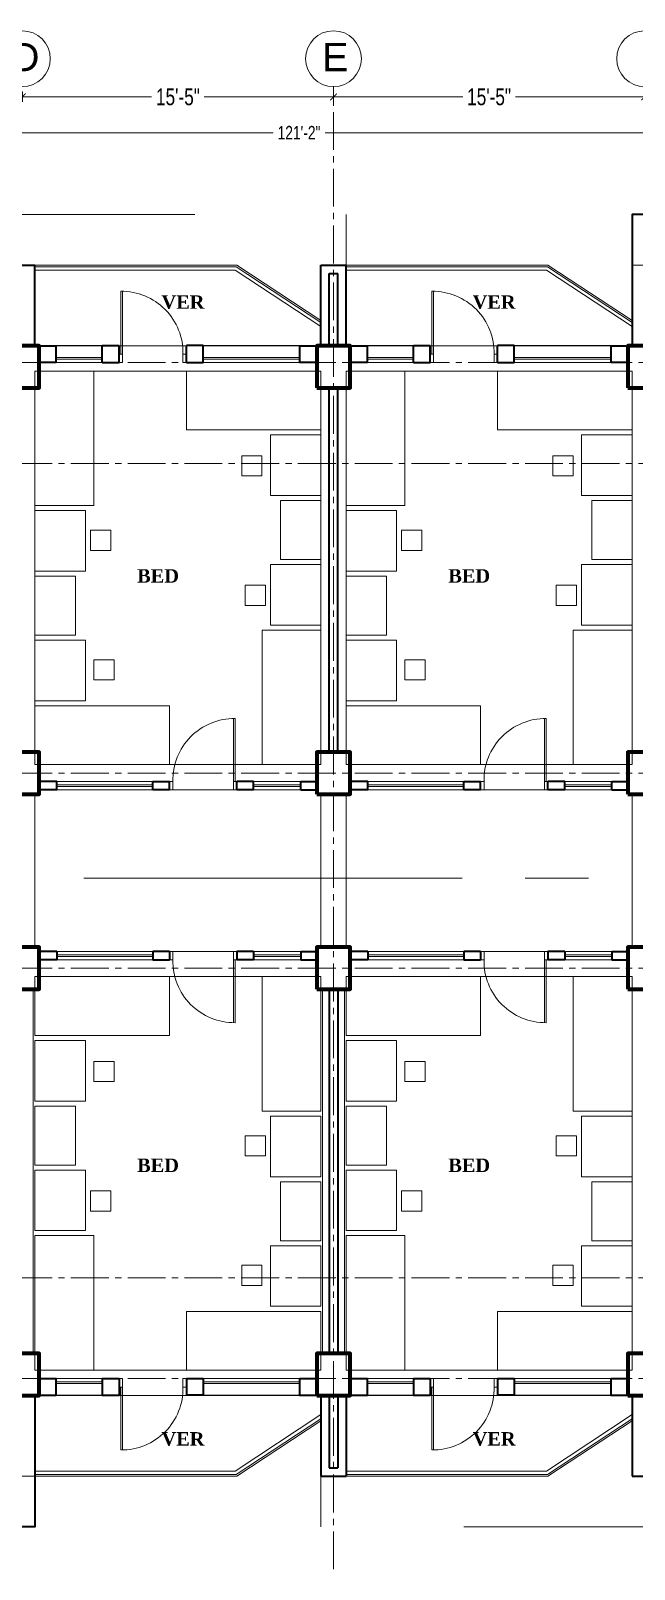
# Model space of a CAD drawing. Header units: feet. Extents: x 25261344 to 25389498, y 30010528 to 30074588.
# Drawn here: x 25372688 to 25373047, y 30072118 to 30073033 of the extents above; entities that cross this region are included whole.
import ezdxf

# ---------------------------------------------------------------- set-up
doc = ezdxf.new("R2010")
doc.units = ezdxf.units.FT
doc.header["$LTSCALE"] = 30
doc.header["$MEASUREMENT"] = 0
doc.header["$PDMODE"] = 32
doc.header["$PDSIZE"] = 15
doc.linetypes.add('CENTER2', pattern=[1.125, 0.75, -0.125, 0.125, -0.125])
doc.linetypes.add('DASHED', pattern=[0.75, 0.5, -0.25])
doc.layers.get('0').update_dxf_attribs({"lineweight": 5})
for name, color, linetype, lineweight in [('Column', 1, 'Continuous', 80), ('Dim-1', 7, 'Continuous', 9), ('Door', 32, 'Continuous', 5), ('Furnitures', 251, 'Continuous', 9), ('GRADE BEAM', 2, 'Continuous', 20), ('grid text', 252, 'CENTER2', 9), ('line 2', 7, 'Continuous', 13), ('rail', 224, 'Continuous', 9), ('TEXT', 7, 'Continuous', 18), ('WALL', 7, 'Continuous', 35), ('WIN', 142, 'Continuous', 20)]:
    doc.layers.add(name, color=color, linetype=linetype, lineweight=lineweight)
doc.styles.add('RomanS', font='swissl.ttf')
doc.styles.get("Standard").update_dxf_attribs({"font": 'timesbd.ttf'})
doc.styles.add('SWIS_LT', font='swisscl.ttf')
doc.dimstyles.new('dim-02', dxfattribs={"dimtxt": 8, "dimasz": 3, "dimexe": 3, "dimexo": 3, "dimgap": 2, "dimtad": 0, "dimdec": 0, "dimzin": 0, "dimdsep": 46, "dimlunit": 4, "dimtxsty": 'SWIS_LT', "dimblk": 'ARCHTICK', "dimcen": 2, "dimdle": 3, "dimclrd": 256, "dimclre": 256, "dimclrt": 256, "dimadec": 0, "dimazin": 0, "dimtfac": 1, "dimtdec": 0, "dimtix": 1, "dimtmove": 0, "dimatfit": 3, "dimfxl": 0, "dimfrac": 2, "dimtolj": 1, "dimtzin": 1, "dimlwd": -1, "dimarcsym": 0})

# ---------------------------------------------------------------- blocks, each defined once
blk = doc.blocks.new('FG')
at = {"layer": 'Door'}
for p, q in [((-2, -5), (-2, -42.39)), ((-1, -5), (-1, -42.39))]:
    blk.add_line(p, q, dxfattribs=at)
for points in [[(-40, 0), (-38, 0), (-38, -5), (-40, -5)], [(0, 0), (-2, 0), (-2, -5), (0, -5)]]:
    blk.add_lwpolyline(points, dxfattribs=at)
blk.add_arc((-1.44, -5.83), 36.57, 178.70538, 270.69047, dxfattribs=at)
blk = doc.blocks.new('_ArchTick')
at = {"color": 0, "linetype": 'ByBlock', "const_width": 0.15}
blk.add_lwpolyline([(-0.5, -0.5), (0.5, 0.5)], dxfattribs=at)
blk = doc.blocks.new('*D120')
for p, q in [((25360158.96, 30072993.65), (25360238.77, 30072993.65)), ((25360349.96, 30072993.65), (25360270.14, 30072993.65))]:
    blk.add_line(p, q)
at = {"lineweight": -2}
for p, q in [((25360161.96, 30072996.78), (25360161.96, 30072990.65)), ((25360346.96, 30072996.78), (25360346.96, 30072990.65))]:
    blk.add_line(p, q, dxfattribs=at)
at = {"layer": 'Defpoints', "color": 0}
for p in [(25360161.96, 30072999.78), (25360346.96, 30072999.78), (25360346.96, 30072993.65)]:
    blk.add_point(p, dxfattribs=at)
at = {"xscale": 4, "yscale": 4, "zscale": 4, "rotation": 180}
blk.add_blockref('_ArchTick', (25360161.96, 30072993.65), dxfattribs=at)
at = {"xscale": 4, "yscale": 4, "zscale": 4}
blk.add_blockref('_ArchTick', (25360346.96, 30072993.65), dxfattribs=at)
at = {"insert": (25360254.46, 30072993.65), "char_height": 10, "attachment_point": 5, "style": 'SWIS_LT'}
blk.add_mtext('\\A1;15\'-5"', dxfattribs=at)
blk = doc.blocks.new('*D125')
for p, q in [((25360343.96, 30072993.65), (25360423.77, 30072993.65)), ((25360534.96, 30072993.65), (25360455.14, 30072993.65))]:
    blk.add_line(p, q)
at = {"lineweight": -2}
for p, q in [((25360346.96, 30072996.78), (25360346.96, 30072990.65)), ((25360531.96, 30072996.78), (25360531.96, 30072990.65))]:
    blk.add_line(p, q, dxfattribs=at)
at = {"layer": 'Defpoints', "color": 0}
for p in [(25360346.96, 30072999.78), (25360531.96, 30072999.78), (25360531.96, 30072993.65)]:
    blk.add_point(p, dxfattribs=at)
at = {"xscale": 4, "yscale": 4, "zscale": 4, "rotation": 180}
blk.add_blockref('_ArchTick', (25360346.96, 30072993.65), dxfattribs=at)
at = {"xscale": 4, "yscale": 4, "zscale": 4}
blk.add_blockref('_ArchTick', (25360531.96, 30072993.65), dxfattribs=at)
at = {"insert": (25360439.46, 30072993.65), "char_height": 10, "attachment_point": 5, "style": 'SWIS_LT'}
blk.add_mtext('\\A1;15\'-5"', dxfattribs=at)
blk = doc.blocks.new('*D166')
at = {"layer": 'Defpoints', "color": 0}
for p in [(25373574.23, 30072972.39), (25372120.23, 30072893.7), (25373574.23, 30072785.7)]:
    blk.add_point(p, dxfattribs=at)
at = {"layer": 'Dim-1', "lineweight": -2}
for p, q in [((25372120.23, 30072962.39), (25372120.23, 30072975.39)), ((25373574.23, 30072962.39), (25373574.23, 30072975.39))]:
    blk.add_line(p, q, dxfattribs=at)
at = {"layer": 'Dim-1'}
for p, q in [((25372117.23, 30072972.39), (25372831.78, 30072972.39)), ((25373577.23, 30072972.39), (25372862.68, 30072972.39))]:
    blk.add_line(p, q, dxfattribs=at)
at = {"layer": 'Dim-1', "xscale": 3, "yscale": 3, "zscale": 3, "rotation": 180}
blk.add_blockref('_ArchTick', (25372120.23, 30072972.39), dxfattribs=at)
at = {"layer": 'Dim-1', "xscale": 3, "yscale": 3, "zscale": 3}
blk.add_blockref('_ArchTick', (25373574.23, 30072972.39), dxfattribs=at)
at = {"layer": 'Dim-1', "insert": (25372847.23, 30072972.39), "char_height": 8, "attachment_point": 5, "style": 'SWIS_LT'}
blk.add_mtext('\\A1;121\'-2"', dxfattribs=at)
blk = doc.blocks.new('T B')
at = {"layer": 'GRADE BEAM'}
for points in [[(25352808.54, 30069446.57), (25352823.54, 30069446.57), (25352823.54, 30069398.57), (25352808.54, 30069398.57)], [(25352993.54, 30069446.57), (25353008.54, 30069446.57), (25353008.54, 30069398.57), (25352993.54, 30069398.57)], [(25353178.54, 30069446.57), (25353193.54, 30069446.57), (25353193.54, 30069398.57), (25353178.54, 30069398.57)], [(25352991.04, 30069398.57), (25352991.04, 30069383.57), (25352826.04, 30069383.57), (25352826.04, 30069398.57)], [(25353176.04, 30069398.57), (25353176.04, 30069383.57), (25353011.04, 30069383.57), (25353011.04, 30069398.57)], [(25352808.54, 30069373.57), (25352823.54, 30069373.57), (25352823.54, 30069157.07), (25352808.54, 30069157.07)], [(25352993.54, 30069373.57), (25353008.54, 30069373.57), (25353008.54, 30069157.07), (25352993.54, 30069157.07)], [(25353178.54, 30069373.57), (25353193.54, 30069373.57), (25353193.54, 30069157.07), (25353178.54, 30069157.07)], [(25352991.04, 30069149.57), (25352991.04, 30069134.57), (25352826.04, 30069134.57), (25352826.04, 30069149.57)], [(25353176.04, 30069149.57), (25353176.04, 30069134.57), (25353011.04, 30069134.57), (25353011.04, 30069149.57)], [(25352808.54, 30069132.07), (25352823.54, 30069132.07), (25352823.54, 30069041.07), (25352808.54, 30069041.07)], [(25352993.54, 30069132.07), (25353008.54, 30069132.07), (25353008.54, 30069041.07), (25352993.54, 30069041.07)], [(25353178.54, 30069132.07), (25353193.54, 30069132.07), (25353193.54, 30069041.07), (25353178.54, 30069041.07)], [(25352991.04, 30069038.57), (25352991.04, 30069023.57), (25352826.04, 30069023.57), (25352826.04, 30069038.57)], [(25353176.04, 30069038.57), (25353176.04, 30069023.57), (25353011.04, 30069023.57), (25353011.04, 30069038.57)], [(25352809.54, 30069016.07), (25352822.54, 30069016.07), (25352822.54, 30068799.57), (25352809.54, 30068799.57)], [(25352994.54, 30069016.07), (25353007.54, 30069016.07), (25353007.54, 30068799.57), (25352994.54, 30068799.57)], [(25353178.54, 30069016.07), (25353193.54, 30069016.07), (25353193.54, 30068799.57), (25353178.54, 30068799.57)], [(25352991.04, 30068789.57), (25352991.04, 30068774.57), (25352826.04, 30068774.57), (25352826.04, 30068789.57)], [(25353176.04, 30068789.57), (25353176.04, 30068774.57), (25353011.04, 30068774.57), (25353011.04, 30068789.57)], [(25352808.54, 30068774.57), (25352823.54, 30068774.57), (25352823.54, 30068726.57), (25352808.54, 30068726.57)], [(25352993.54, 30068774.57), (25353008.54, 30068774.57), (25353008.54, 30068726.57), (25352993.54, 30068726.57)], [(25353178.54, 30068774.57), (25353193.54, 30068774.57), (25353193.54, 30068726.57), (25353178.54, 30068726.57)]]:
    blk.add_lwpolyline(points, close=True, dxfattribs=at)
blk = doc.blocks.new('COL2')
at = {"layer": 'Column'}
for points in [[(532.5, -25), (552.5, -25), (552.5, 0), (532.5, 0)], [(717.5, -25), (737.5, -25), (737.5, 0), (717.5, 0)], [(902.5, -25), (922.5, -25), (922.5, 0), (902.5, 0)], [(532.5, -266.5), (552.5, -266.5), (552.5, -241.5), (532.5, -241.5)], [(717.5, -266.5), (737.5, -266.5), (737.5, -241.5), (717.5, -241.5)], [(902.5, -266.5), (922.5, -266.5), (922.5, -241.5), (902.5, -241.5)], [(532.5, -382.5), (552.5, -382.5), (552.5, -357.5), (532.5, -357.5)], [(717.5, -382.5), (737.5, -382.5), (737.5, -357.5), (717.5, -357.5)], [(902.5, -382.5), (922.5, -382.5), (922.5, -357.5), (902.5, -357.5)], [(532.5, -624), (552.5, -624), (552.5, -599), (532.5, -599)], [(717.5, -624), (737.5, -624), (737.5, -599), (717.5, -599)], [(902.5, -624), (922.5, -624), (922.5, -599), (902.5, -599)]]:
    blk.add_lwpolyline(points, close=True, dxfattribs=at)
at = {"layer": 'GRADE BEAM'}
blk.add_blockref('T B', (-25352273.54, -30069398.57), dxfattribs=at)
blk = doc.blocks.new('DGFGSDFG')
at = {"layer": 'grid text'}
for p, q in [((25360346.96, 30072118.41), (25360346.96, 30072999.78)), ((25361090.85, 30072835.7), (25359529.41, 30072835.7)), ((25361090.85, 30072775.7), (25359529.41, 30072775.7)), ((25361090.85, 30072591.7), (25359529.41, 30072591.7)), ((25361090.85, 30072475.7), (25359529.41, 30072475.7)), ((25361090.85, 30072291.7), (25359529.41, 30072291.7)), ((25361090.85, 30072231.7), (25359529.41, 30072231.7))]:
    blk.add_line(p, q, dxfattribs=at)
at = {"layer": 'grid text', "linetype": 'Continuous'}
for centre in [(25360161.96, 30073016.37), (25360346.96, 30073016.37), (25360531.96, 30073016.37)]:
    blk.add_circle(centre, 16.59, dxfattribs=at)
at = {"layer": 'grid text', "char_height": 16.842, "attachment_point": 1, "style": 'RomanS'}
for s, insert in [('{\\C256;D}', (25360155.15, 30073025.74)), ('{\\C256;E}', (25360340.15, 30073025.74))]:
    blk.add_mtext_dynamic_manual_height_columns(s, width=25.401, gutter_width=84.21, heights=[32.6], dxfattribs=dict(at, insert=insert))
for base, p1, p2, picture, middle in [((25360346.96, 30072993.65), (25360161.96, 30072999.78), (25360346.96, 30072999.78), '*D120', (25360254.46, 30072993.65)), ((25360531.96, 30072993.65), (25360346.96, 30072999.78), (25360531.96, 30072999.78), '*D125', (25360439.46, 30072993.65))]:
    dim = blk.add_linear_dim(base=base, p1=p1, p2=p2, dimstyle='dim-02', override={"dimtxt": 10, "dimtmove": 1, "dimfxl": 10})
    dim.commit()
    dim.dimension.update_dxf_attribs({"geometry": picture, "text_midpoint": middle})

msp = doc.modelspace()

# ---------------------------------------------------------------- linework, layer by layer
at = {"linetype": 'CENTER2', "ltscale": 10}
msp.add_line((25373619.26, 30072529.2), (25371996.61, 30072529.2), dxfattribs=at)
at = {"layer": 'Furnitures'}
for points in [[(25372690.23, 30072750.7), (25372690.23, 30072830.7), (25372725.23, 30072830.7), (25372725.23, 30072750.7)], [(25372780.23, 30072830.7), (25372860.23, 30072830.7), (25372860.23, 30072795.7), (25372780.23, 30072795.7)], [(25372875.23, 30072750.7), (25372875.23, 30072830.7), (25372910.23, 30072830.7), (25372910.23, 30072750.7)], [(25372965.23, 30072830.7), (25373045.23, 30072830.7), (25373045.23, 30072795.7), (25372965.23, 30072795.7)], [(25372860.23, 30072792.7), (25372830.23, 30072792.7), (25372830.23, 30072756.7), (25372860.23, 30072756.7)], [(25373045.23, 30072792.7), (25373015.23, 30072792.7), (25373015.23, 30072756.7), (25373045.23, 30072756.7)], [(25372813.21, 30072780.31), (25372825.21, 30072780.31), (25372825.21, 30072768.31), (25372813.21, 30072768.31)], [(25372998.21, 30072780.31), (25373010.21, 30072780.31), (25373010.21, 30072768.31), (25372998.21, 30072768.31)], [(25372860.23, 30072718.7), (25372836.23, 30072718.7), (25372836.23, 30072753.7), (25372860.23, 30072753.7)], [(25373045.23, 30072718.7), (25373021.23, 30072718.7), (25373021.23, 30072753.7), (25373045.23, 30072753.7)], [(25372690.23, 30072711.7), (25372720.23, 30072711.7), (25372720.23, 30072747.7), (25372690.23, 30072747.7)], [(25372875.23, 30072711.7), (25372905.23, 30072711.7), (25372905.23, 30072747.7), (25372875.23, 30072747.7)], [(25372735.25, 30072724.08), (25372723.25, 30072724.08), (25372723.25, 30072736.08), (25372735.25, 30072736.08)], [(25372920.25, 30072724.08), (25372908.25, 30072724.08), (25372908.25, 30072736.08), (25372920.25, 30072736.08)], [(25372690.23, 30072708.7), (25372714.23, 30072708.7), (25372714.23, 30072673.7), (25372690.23, 30072673.7)], [(25372690.23, 30072708.7), (25372714.23, 30072708.7), (25372714.23, 30072673.7), (25372690.23, 30072673.7)], [(25372860.23, 30072715.7), (25372830.23, 30072715.7), (25372830.23, 30072679.7), (25372860.23, 30072679.7)], [(25372875.23, 30072708.7), (25372899.23, 30072708.7), (25372899.23, 30072673.7), (25372875.23, 30072673.7)], [(25372875.23, 30072708.7), (25372899.23, 30072708.7), (25372899.23, 30072673.7), (25372875.23, 30072673.7)], [(25373045.23, 30072715.7), (25373015.23, 30072715.7), (25373015.23, 30072679.7), (25373045.23, 30072679.7)], [(25372815.21, 30072703.31), (25372827.21, 30072703.31), (25372827.21, 30072691.31), (25372815.21, 30072691.31)], [(25373000.21, 30072703.31), (25373012.21, 30072703.31), (25373012.21, 30072691.31), (25373000.21, 30072691.31)], [(25372860.23, 30072676.7), (25372860.23, 30072596.7), (25372825.23, 30072596.7), (25372825.23, 30072676.7)], [(25373045.23, 30072676.7), (25373045.23, 30072596.7), (25373010.23, 30072596.7), (25373010.23, 30072676.7)], [(25372690.23, 30072634.7), (25372720.23, 30072634.7), (25372720.23, 30072670.7), (25372690.23, 30072670.7)], [(25372875.23, 30072634.7), (25372905.23, 30072634.7), (25372905.23, 30072670.7), (25372875.23, 30072670.7)], [(25372737.24, 30072647.08), (25372725.24, 30072647.08), (25372725.24, 30072659.08), (25372737.24, 30072659.08)], [(25372922.24, 30072647.08), (25372910.24, 30072647.08), (25372910.24, 30072659.08), (25372922.24, 30072659.08)], [(25372770.23, 30072596.7), (25372690.23, 30072596.7), (25372690.23, 30072631.7), (25372770.23, 30072631.7)], [(25372955.23, 30072596.7), (25372875.23, 30072596.7), (25372875.23, 30072631.7), (25372955.23, 30072631.7)], [(25372770.23, 30072470.7), (25372690.23, 30072470.7), (25372690.23, 30072435.7), (25372770.23, 30072435.7)], [(25372860.23, 30072390.7), (25372860.23, 30072470.7), (25372825.23, 30072470.7), (25372825.23, 30072390.7)], [(25372955.23, 30072470.7), (25372875.23, 30072470.7), (25372875.23, 30072435.7), (25372955.23, 30072435.7)], [(25373045.23, 30072390.7), (25373045.23, 30072470.7), (25373010.23, 30072470.7), (25373010.23, 30072390.7)], [(25372690.23, 30072432.7), (25372720.23, 30072432.7), (25372720.23, 30072396.7), (25372690.23, 30072396.7)], [(25372875.23, 30072432.7), (25372905.23, 30072432.7), (25372905.23, 30072396.7), (25372875.23, 30072396.7)], [(25372737.24, 30072420.31), (25372725.24, 30072420.31), (25372725.24, 30072408.31), (25372737.24, 30072408.31)], [(25372922.24, 30072420.31), (25372910.24, 30072420.31), (25372910.24, 30072408.31), (25372922.24, 30072408.31)], [(25372690.23, 30072358.7), (25372714.23, 30072358.7), (25372714.23, 30072393.7), (25372690.23, 30072393.7)], [(25372690.23, 30072358.7), (25372714.23, 30072358.7), (25372714.23, 30072393.7), (25372690.23, 30072393.7)], [(25372860.23, 30072351.7), (25372830.23, 30072351.7), (25372830.23, 30072387.7), (25372860.23, 30072387.7)], [(25372875.23, 30072358.7), (25372899.23, 30072358.7), (25372899.23, 30072393.7), (25372875.23, 30072393.7)], [(25372875.23, 30072358.7), (25372899.23, 30072358.7), (25372899.23, 30072393.7), (25372875.23, 30072393.7)], [(25373045.23, 30072351.7), (25373015.23, 30072351.7), (25373015.23, 30072387.7), (25373045.23, 30072387.7)], [(25372815.21, 30072364.08), (25372827.21, 30072364.08), (25372827.21, 30072376.08), (25372815.21, 30072376.08)], [(25373000.21, 30072364.08), (25373012.21, 30072364.08), (25373012.21, 30072376.08), (25373000.21, 30072376.08)], [(25372690.23, 30072355.7), (25372720.23, 30072355.7), (25372720.23, 30072319.7), (25372690.23, 30072319.7)], [(25372875.23, 30072355.7), (25372905.23, 30072355.7), (25372905.23, 30072319.7), (25372875.23, 30072319.7)], [(25372735.25, 30072343.31), (25372723.25, 30072343.31), (25372723.25, 30072331.31), (25372735.25, 30072331.31)], [(25372860.23, 30072348.7), (25372836.23, 30072348.7), (25372836.23, 30072313.7), (25372860.23, 30072313.7)], [(25372920.25, 30072343.31), (25372908.25, 30072343.31), (25372908.25, 30072331.31), (25372920.25, 30072331.31)], [(25373045.23, 30072348.7), (25373021.23, 30072348.7), (25373021.23, 30072313.7), (25373045.23, 30072313.7)], [(25372690.23, 30072316.7), (25372690.23, 30072236.7), (25372725.23, 30072236.7), (25372725.23, 30072316.7)], [(25372875.23, 30072316.7), (25372875.23, 30072236.7), (25372910.23, 30072236.7), (25372910.23, 30072316.7)], [(25372860.23, 30072274.7), (25372830.23, 30072274.7), (25372830.23, 30072310.7), (25372860.23, 30072310.7)], [(25373045.23, 30072274.7), (25373015.23, 30072274.7), (25373015.23, 30072310.7), (25373045.23, 30072310.7)], [(25372813.21, 30072287.08), (25372825.21, 30072287.08), (25372825.21, 30072299.08), (25372813.21, 30072299.08)], [(25372998.21, 30072287.08), (25373010.21, 30072287.08), (25373010.21, 30072299.08), (25372998.21, 30072299.08)], [(25372780.23, 30072236.7), (25372860.23, 30072236.7), (25372860.23, 30072271.7), (25372780.23, 30072271.7)], [(25372965.23, 30072236.7), (25373045.23, 30072236.7), (25373045.23, 30072271.7), (25372965.23, 30072271.7)]]:
    msp.add_lwpolyline(points, close=True, dxfattribs=at)
at = {"layer": 'line 2'}
for p, q in [((25372690.23, 30072893.7), (25372810.23, 30072893.7)), ((25372860.23, 30072860.7), (25372810.23, 30072893.7)), ((25372875.23, 30072893.7), (25372995.23, 30072893.7)), ((25373045.23, 30072860.7), (25372995.23, 30072893.7)), ((25372860.23, 30072206.7), (25372810.23, 30072173.7)), ((25373045.23, 30072206.7), (25372995.23, 30072173.7)), ((25372690.23, 30072173.7), (25372810.23, 30072173.7)), ((25372875.23, 30072173.7), (25372995.23, 30072173.7))]:
    msp.add_line(p, q, dxfattribs=at)
at = {"layer": 'line 2', "linetype": 'DASHED', "ltscale": 20}
for points in [[(25372485.23, 30072893.7), (25372485.23, 30072923.7), (25372875.23, 30072923.7), (25372875.23, 30072893.7)], [(25373245.23, 30072173.7), (25373245.23, 30072143.7), (25372860.23, 30072143.7), (25372860.23, 30072173.7)]]:
    msp.add_lwpolyline(points, dxfattribs=at)
at = {"layer": 'rail'}
for p, q in [((25372809.93, 30072892.7), (25372690.23, 30072892.7)), ((25372860.23, 30072859.5), (25372809.93, 30072892.7)), ((25372994.93, 30072892.7), (25372875.23, 30072892.7)), ((25373045.23, 30072859.5), (25372994.93, 30072892.7)), ((25372809.33, 30072890.7), (25372690.23, 30072890.7)), ((25372860.23, 30072857.1), (25372809.33, 30072890.7)), ((25372994.33, 30072890.7), (25372875.23, 30072890.7)), ((25373045.23, 30072857.1), (25372994.33, 30072890.7)), ((25372860.23, 30072210.29), (25372809.33, 30072176.7)), ((25372860.23, 30072207.9), (25372809.93, 30072174.7)), ((25373045.23, 30072210.29), (25372994.33, 30072176.7)), ((25373045.23, 30072207.9), (25372994.93, 30072174.7)), ((25372809.33, 30072176.7), (25372690.23, 30072176.7)), ((25372809.93, 30072174.7), (25372690.23, 30072174.7)), ((25372994.33, 30072176.7), (25372875.23, 30072176.7)), ((25372994.93, 30072174.7), (25372875.23, 30072174.7))]:
    msp.add_line(p, q, dxfattribs=at)
at = {"layer": 'WALL', "ltscale": 10}
for p, q in [((25372675.23, 30072893.7), (25372690.23, 30072893.7)), ((25372690.23, 30072845.7), (25372690.23, 30072893.7)), ((25372860.23, 30072845.7), (25372860.23, 30072893.7)), ((25372860.23, 30072893.7), (25372875.23, 30072893.7)), ((25372875.23, 30072845.7), (25372875.23, 30072893.7)), ((25372865.23, 30072845.7), (25372865.23, 30072888.7)), ((25372865.23, 30072888.7), (25372870.23, 30072888.7)), ((25372870.23, 30072845.7), (25372870.23, 30072888.7)), ((25372730.23, 30072845.82), (25372740.23, 30072845.82)), ((25372780.23, 30072835.82), (25372780.23, 30072845.82)), ((25372790.23, 30072845.82), (25372780.23, 30072845.82)), ((25372790.23, 30072835.82), (25372790.23, 30072845.82)), ((25372915.23, 30072845.82), (25372925.23, 30072845.82)), ((25372965.23, 30072835.82), (25372965.23, 30072845.82)), ((25372975.23, 30072845.82), (25372965.23, 30072845.82)), ((25372975.23, 30072835.82), (25372975.23, 30072845.82)), ((25372730.23, 30072835.82), (25372740.23, 30072835.82)), ((25372780.23, 30072835.82), (25372790.23, 30072835.82)), ((25372915.23, 30072835.82), (25372925.23, 30072835.82)), ((25372965.23, 30072835.82), (25372975.23, 30072835.82)), ((25372865.23, 30072604.2), (25372865.23, 30072820.7)), ((25372870.23, 30072604.2), (25372870.23, 30072820.7)), ((25372703.23, 30072586.7), (25372692.73, 30072586.7)), ((25372703.23, 30072581.7), (25372692.73, 30072581.7)), ((25372703.23, 30072581.7), (25372703.23, 30072586.7)), ((25372760.23, 30072581.7), (25372760.23, 30072586.7)), ((25372760.23, 30072586.7), (25372770.23, 30072586.7)), ((25372770.23, 30072581.7), (25372760.23, 30072581.7)), ((25372770.23, 30072581.7), (25372770.23, 30072586.7)), ((25372820.23, 30072586.7), (25372810.23, 30072586.7)), ((25372820.23, 30072581.7), (25372810.23, 30072581.7)), ((25372848.23, 30072586.7), (25372857.73, 30072586.7)), ((25372848.23, 30072581.7), (25372857.73, 30072581.7)), ((25372888.23, 30072586.7), (25372877.73, 30072586.7)), ((25372888.23, 30072581.7), (25372877.73, 30072581.7)), ((25372888.23, 30072581.7), (25372888.23, 30072586.7)), ((25372945.23, 30072581.7), (25372945.23, 30072586.7)), ((25372945.23, 30072586.7), (25372955.23, 30072586.7)), ((25372955.23, 30072581.7), (25372945.23, 30072581.7)), ((25372955.23, 30072581.7), (25372955.23, 30072586.7)), ((25373005.23, 30072586.7), (25372995.23, 30072586.7)), ((25373005.23, 30072581.7), (25372995.23, 30072581.7)), ((25373033.23, 30072586.7), (25373042.73, 30072586.7)), ((25373033.23, 30072581.7), (25373042.73, 30072581.7)), ((25372703.23, 30072485.7), (25372692.73, 30072485.7)), ((25372703.23, 30072480.7), (25372692.73, 30072480.7)), ((25372703.23, 30072485.7), (25372703.23, 30072480.7)), ((25372760.23, 30072485.7), (25372760.23, 30072480.7)), ((25372770.23, 30072485.7), (25372760.23, 30072485.7)), ((25372760.23, 30072480.7), (25372770.23, 30072480.7)), ((25372770.23, 30072485.7), (25372770.23, 30072480.7)), ((25372820.23, 30072485.7), (25372810.23, 30072485.7)), ((25372820.23, 30072480.7), (25372810.23, 30072480.7)), ((25372848.23, 30072485.7), (25372857.73, 30072485.7)), ((25372848.23, 30072480.7), (25372857.73, 30072480.7)), ((25372888.23, 30072485.7), (25372877.73, 30072485.7)), ((25372888.23, 30072480.7), (25372877.73, 30072480.7)), ((25372888.23, 30072485.7), (25372888.23, 30072480.7)), ((25372945.23, 30072485.7), (25372945.23, 30072480.7)), ((25372955.23, 30072485.7), (25372945.23, 30072485.7)), ((25372945.23, 30072480.7), (25372955.23, 30072480.7)), ((25372955.23, 30072485.7), (25372955.23, 30072480.7)), ((25373005.23, 30072485.7), (25372995.23, 30072485.7)), ((25373005.23, 30072480.7), (25372995.23, 30072480.7)), ((25373033.23, 30072485.7), (25373042.73, 30072485.7)), ((25373033.23, 30072480.7), (25373042.73, 30072480.7)), ((25372865.23, 30072463.2), (25372865.23, 30072246.7)), ((25372870.23, 30072463.2), (25372870.23, 30072246.7)), ((25372730.23, 30072231.82), (25372740.23, 30072231.82)), ((25372780.23, 30072231.82), (25372780.23, 30072221.82)), ((25372780.23, 30072231.82), (25372790.23, 30072231.82)), ((25372790.23, 30072231.82), (25372790.23, 30072221.82)), ((25372915.23, 30072231.82), (25372925.23, 30072231.82)), ((25372965.23, 30072231.82), (25372965.23, 30072221.82)), ((25372965.23, 30072231.82), (25372975.23, 30072231.82)), ((25372975.23, 30072231.82), (25372975.23, 30072221.82)), ((25372730.23, 30072221.82), (25372740.23, 30072221.82)), ((25372790.23, 30072221.82), (25372780.23, 30072221.82)), ((25372860.23, 30072221.7), (25372860.23, 30072173.7)), ((25372865.23, 30072221.7), (25372865.23, 30072178.7)), ((25372870.23, 30072221.7), (25372870.23, 30072178.7)), ((25372875.23, 30072221.7), (25372875.23, 30072173.7)), ((25372915.23, 30072221.82), (25372925.23, 30072221.82)), ((25372975.23, 30072221.82), (25372965.23, 30072221.82)), ((25373045.23, 30072221.7), (25373045.23, 30072173.7)), ((25372865.23, 30072178.7), (25372870.23, 30072178.7)), ((25372860.23, 30072173.7), (25372875.23, 30072173.7)), ((25373045.23, 30072173.7), (25373060.23, 30072173.7))]:
    msp.add_line(p, q, dxfattribs=at)
for points in [[(25373060.23, 30072845.7), (25373060.23, 30072923.7), (25373045.23, 30072923.7), (25373045.23, 30072845.7)], [(25372730.23, 30072835.82), (25372730.23, 30072845.82)], [(25372740.23, 30072835.82), (25372740.23, 30072845.82)], [(25372915.23, 30072835.82), (25372915.23, 30072845.82)], [(25372925.23, 30072835.82), (25372925.23, 30072845.82)], [(25372810.23, 30072581.7), (25372810.23, 30072586.7)], [(25372820.23, 30072581.7), (25372820.23, 30072586.7)], [(25372848.23, 30072581.7), (25372848.23, 30072586.7)], [(25372995.23, 30072581.7), (25372995.23, 30072586.7)], [(25373005.23, 30072581.7), (25373005.23, 30072586.7)], [(25373033.23, 30072581.7), (25373033.23, 30072586.7)], [(25372810.23, 30072485.7), (25372810.23, 30072480.7)], [(25372820.23, 30072485.7), (25372820.23, 30072480.7)], [(25372848.23, 30072485.7), (25372848.23, 30072480.7)], [(25372995.23, 30072485.7), (25372995.23, 30072480.7)], [(25373005.23, 30072485.7), (25373005.23, 30072480.7)], [(25373033.23, 30072485.7), (25373033.23, 30072480.7)], [(25372730.23, 30072231.82), (25372730.23, 30072221.82)], [(25372740.23, 30072231.82), (25372740.23, 30072221.82)], [(25372915.23, 30072231.82), (25372915.23, 30072221.82)], [(25372925.23, 30072231.82), (25372925.23, 30072221.82)], [(25372690.23, 30072221.7), (25372690.23, 30072143.7), (25372675.23, 30072143.7), (25372675.23, 30072221.7)]]:
    msp.add_lwpolyline(points, dxfattribs=at)
for points in [[(25372692.73, 30072845.7), (25372702.73, 30072845.7), (25372702.73, 30072835.7), (25372692.73, 30072835.7)], [(25372847.73, 30072845.7), (25372857.73, 30072845.7), (25372857.73, 30072835.7), (25372847.73, 30072835.7)], [(25372877.73, 30072845.7), (25372887.73, 30072845.7), (25372887.73, 30072835.7), (25372877.73, 30072835.7)], [(25373032.73, 30072845.7), (25373042.73, 30072845.7), (25373042.73, 30072835.7), (25373032.73, 30072835.7)], [(25372692.73, 30072231.7), (25372702.73, 30072231.7), (25372702.73, 30072221.7), (25372692.73, 30072221.7)], [(25372847.73, 30072231.7), (25372857.73, 30072231.7), (25372857.73, 30072221.7), (25372847.73, 30072221.7)], [(25372877.73, 30072231.7), (25372887.73, 30072231.7), (25372887.73, 30072221.7), (25372877.73, 30072221.7)], [(25373032.73, 30072231.7), (25373042.73, 30072231.7), (25373042.73, 30072221.7), (25373032.73, 30072221.7)]]:
    msp.add_lwpolyline(points, close=True, dxfattribs=at)
at = {"layer": 'WIN'}
for p, q in [((25372730.23, 30072845.82), (25372700.23, 30072845.82)), ((25372790.23, 30072845.82), (25372850.23, 30072845.82)), ((25372915.23, 30072845.82), (25372885.23, 30072845.82)), ((25372975.23, 30072845.82), (25373035.23, 30072845.82)), ((25372730.23, 30072838.82), (25372702.73, 30072838.82)), ((25372730.23, 30072837.82), (25372702.73, 30072837.82)), ((25372790.23, 30072838.82), (25372847.73, 30072838.82)), ((25372790.23, 30072837.82), (25372847.73, 30072837.82)), ((25372915.23, 30072838.82), (25372887.73, 30072838.82)), ((25372915.23, 30072837.82), (25372887.73, 30072837.82)), ((25372975.23, 30072838.82), (25373032.73, 30072838.82)), ((25372975.23, 30072837.82), (25373032.73, 30072837.82)), ((25372730.23, 30072835.82), (25372700.23, 30072835.82)), ((25372790.23, 30072835.82), (25372850.23, 30072835.82)), ((25372915.23, 30072835.82), (25372885.23, 30072835.82)), ((25372975.23, 30072835.82), (25373035.23, 30072835.82)), ((25372760.23, 30072586.7), (25372703.23, 30072586.7)), ((25372760.23, 30072584.7), (25372703.23, 30072584.7)), ((25372760.23, 30072583.7), (25372703.23, 30072583.7)), ((25372760.23, 30072581.7), (25372703.23, 30072581.7)), ((25372820.23, 30072586.7), (25372848.23, 30072586.7)), ((25372820.23, 30072584.7), (25372848.23, 30072584.7)), ((25372820.23, 30072583.7), (25372848.23, 30072583.7)), ((25372820.23, 30072581.7), (25372848.23, 30072581.7)), ((25372945.23, 30072586.7), (25372888.23, 30072586.7)), ((25372945.23, 30072584.7), (25372888.23, 30072584.7)), ((25372945.23, 30072583.7), (25372888.23, 30072583.7)), ((25372945.23, 30072581.7), (25372888.23, 30072581.7)), ((25373005.23, 30072586.7), (25373033.23, 30072586.7)), ((25373005.23, 30072584.7), (25373033.23, 30072584.7)), ((25373005.23, 30072583.7), (25373033.23, 30072583.7)), ((25373005.23, 30072581.7), (25373033.23, 30072581.7)), ((25372760.23, 30072485.7), (25372703.23, 30072485.7)), ((25372760.23, 30072483.7), (25372703.23, 30072483.7)), ((25372760.23, 30072482.7), (25372703.23, 30072482.7)), ((25372760.23, 30072480.7), (25372703.23, 30072480.7)), ((25372820.23, 30072485.7), (25372848.23, 30072485.7)), ((25372820.23, 30072483.7), (25372848.23, 30072483.7)), ((25372820.23, 30072482.7), (25372848.23, 30072482.7)), ((25372820.23, 30072480.7), (25372848.23, 30072480.7)), ((25372945.23, 30072485.7), (25372888.23, 30072485.7)), ((25372945.23, 30072483.7), (25372888.23, 30072483.7)), ((25372945.23, 30072482.7), (25372888.23, 30072482.7)), ((25372945.23, 30072480.7), (25372888.23, 30072480.7)), ((25373005.23, 30072485.7), (25373033.23, 30072485.7)), ((25373005.23, 30072483.7), (25373033.23, 30072483.7)), ((25373005.23, 30072482.7), (25373033.23, 30072482.7)), ((25373005.23, 30072480.7), (25373033.23, 30072480.7)), ((25372730.23, 30072231.82), (25372700.23, 30072231.82)), ((25372730.23, 30072229.82), (25372702.73, 30072229.82)), ((25372730.23, 30072228.82), (25372702.73, 30072228.82)), ((25372790.23, 30072231.82), (25372850.23, 30072231.82)), ((25372790.23, 30072229.82), (25372847.73, 30072229.82)), ((25372790.23, 30072228.82), (25372847.73, 30072228.82)), ((25372915.23, 30072231.82), (25372885.23, 30072231.82)), ((25372915.23, 30072229.82), (25372887.73, 30072229.82)), ((25372915.23, 30072228.82), (25372887.73, 30072228.82)), ((25372975.23, 30072231.82), (25373035.23, 30072231.82)), ((25372975.23, 30072229.82), (25373032.73, 30072229.82)), ((25372975.23, 30072228.82), (25373032.73, 30072228.82)), ((25372730.23, 30072221.82), (25372700.23, 30072221.82)), ((25372790.23, 30072221.82), (25372850.23, 30072221.82)), ((25372915.23, 30072221.82), (25372885.23, 30072221.82)), ((25372975.23, 30072221.82), (25373035.23, 30072221.82))]:
    msp.add_line(p, q, dxfattribs=at)

# ---------------------------------------------------------------- block references
msp.add_blockref('DGFGSDFG', (12520.77, 0))
at = {"layer": 'Dim-1'}
msp.add_blockref('COL2', (25372140.23, 30072845.7), dxfattribs=at)
at = {"layer": 'Door', "color": 2, "rotation": 180}
for p in [(25372740.23, 30072835.7), (25372925.23, 30072835.7)]:
    msp.add_blockref('FG', p, dxfattribs=at)
at = {"layer": 'Door', "color": 2, "xscale": -1, "rotation": 180}
for p in [(25372810.23, 30072581.7), (25372995.23, 30072581.7)]:
    msp.add_blockref('FG', p, dxfattribs=at)
at = {"layer": 'Door', "color": 2}
for p in [(25372810.23, 30072485.7), (25372995.23, 30072485.7)]:
    msp.add_blockref('FG', p, dxfattribs=at)
at = {"layer": 'Door', "color": 2, "xscale": -1}
for p in [(25372740.23, 30072231.7), (25372925.23, 30072231.7)]:
    msp.add_blockref('FG', p, dxfattribs=at)

# ---------------------------------------------------------------- texts
at = {"layer": 'TEXT', "ltscale": 10, "char_height": 8, "width": 179.7812}
for s, insert, attachment_point in [('VER', (25372765.47, 30072867.49), 7), ('VER', (25372950.47, 30072867.49), 7), ('BED', (25372750.99, 30072704.87), 7), ('BED', (25372935.99, 30072704.87), 7), ('BED', (25372750.99, 30072362.53), 1), ('BED', (25372935.99, 30072362.53), 1), ('VER', (25372765.47, 30072199.9), 1), ('VER', (25372950.47, 30072199.9), 1)]:
    msp.add_mtext(s, dxfattribs=dict(at, insert=insert, attachment_point=attachment_point))

# ---------------------------------------------------------------- dimensions: what is measured, and where the dimension line sits
at = {"layer": 'Dim-1'}
dim = msp.add_linear_dim(base=(25373574.23, 30072972.39), p1=(25372120.23, 30072893.7), p2=(25373574.23, 30072785.7), dimstyle='dim-02', override={"dimtxt": 8, "dimfxl": 10}, dxfattribs=at)
dim.commit()
dim.dimension.update_dxf_attribs({"geometry": '*D166', "text_midpoint": (25372847.23, 30072972.39)})

doc.saveas('drawing.dxf')
